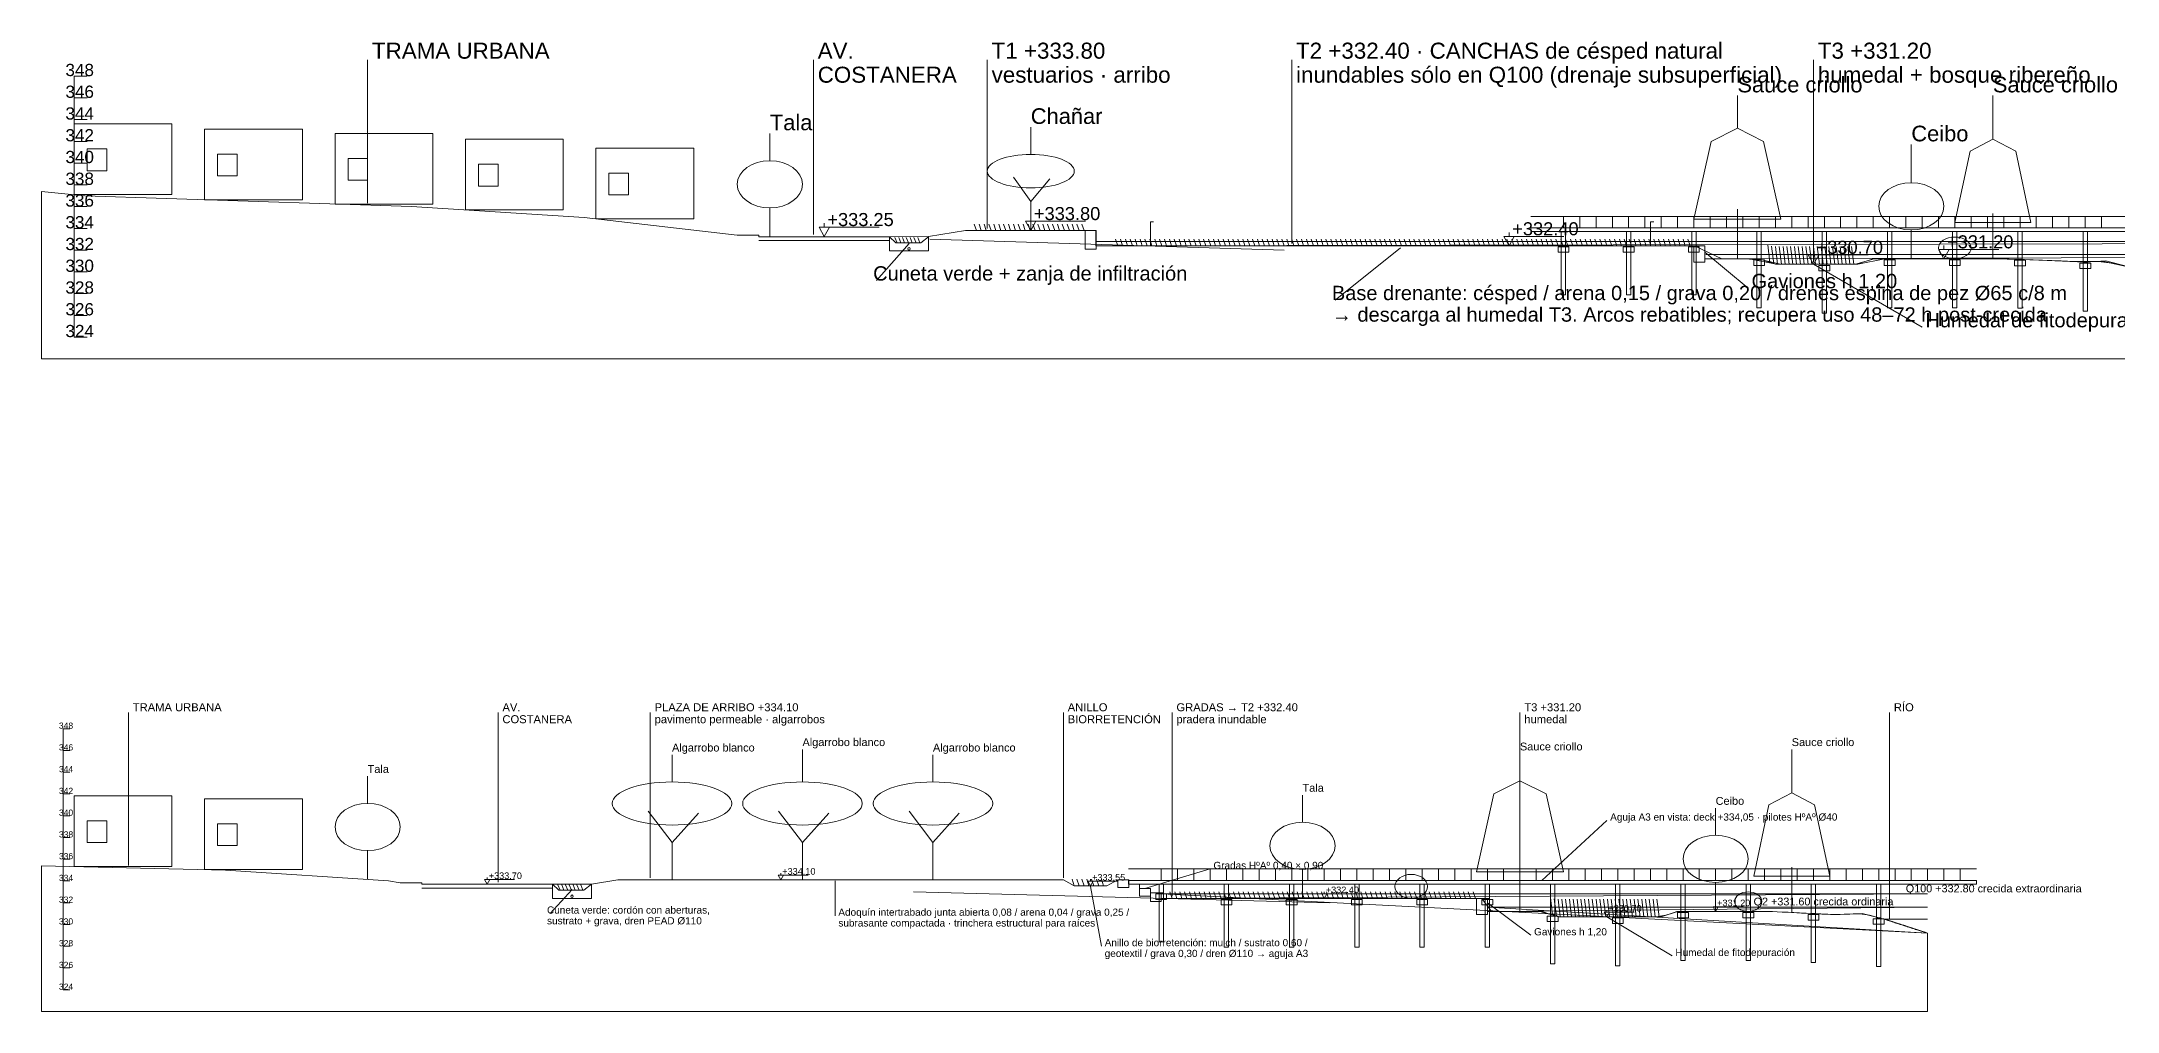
# Model space of a CAD drawing. Header units: metres. Extents: x -1097 to 1588, y -185 to 884.
# Drawn here: x 480 to 671, y -173 to -83.8 of the extents above; entities that cross this region are included whole.
import ezdxf

# ---------------------------------------------------------------- set-up
doc = ezdxf.new("R2010")
doc.units = ezdxf.units.M
for name, color, linetype, lineweight, plot in [('CORTE-AGUA', 5, 'Continuous', 0, False), ('CORTE-ESTRUCTURA', 30, 'Continuous', 0, False), ('CORTE-TERRENO', 7, 'Continuous', 0, False), ('CORTE-TERRENO_EXIST', 9, 'Continuous', 0, False), ('CORTE-TEXTO', 7, 'Continuous', 0, False), ('CORTE-VEGETACION', 3, 'Continuous', 0, False), ('COTAS', 7, 'Continuous', 0, False), ('SUDS-CUNETA_VERDE', 3, 'Continuous', 0, False), ('SUDS-PASARELA', 30, 'Continuous', 0, False), ('TERRAZAS-GAVIONES', 8, 'Continuous', 0, False)]:
    doc.layers.add(name, color=color, linetype=linetype, lineweight=lineweight, plot=plot)
doc.styles.add('ARIAL', font='arial.ttf')

msp = doc.modelspace()

# ---------------------------------------------------------------- linework, layer by layer
at = {"layer": 'CORTE-AGUA'}
for points in [[(672.07, -104.56), (669.57, -104.02), (667.07, -104.06), (664.57, -103.95), (662.07, -103.85), (659.57, -103.8), (657.07, -103.8), (654.57, -103.8), (652.07, -103.8), (649.57, -103.8), (647.07, -104.28), (644.57, -104.3), (642.07, -104.3), (639.57, -104.3), (637.07, -103.8), (634.57, -103.8), (632.07, -102.6), (629.57, -102.6), (627.07, -102.6), (624.57, -102.6), (622.07, -102.6), (619.57, -102.6), (617.07, -102.6), (614.57, -102.6), (612.06, -102.6), (609.56, -102.6), (607.06, -102.6), (604.56, -102.6), (602.06, -102.6), (599.56, -102.6), (597.06, -102.6), (594.56, -102.6), (592.06, -102.6), (589.56, -102.6), (587.06, -102.6), (584.56, -102.6), (582.06, -102.6), (579.56, -102.6), (774.58, -102.2), (577.06, -102.2), (577.06, -102.2), (774.58, -102.26)], [(577.06, -102.2), (774.58, -102.2)], [(672.66, -104.75), (670.94, -104.26), (669.22, -104.04), (667.5, -104.08), (665.78, -104), (664.06, -103.93), (662.34, -103.86), (660.62, -103.8), (658.9, -103.8), (657.18, -103.8), (655.46, -103.8), (653.74, -103.8), (652.02, -103.8), (650.3, -103.8), (648.58, -103.8), (646.86, -104.3), (645.14, -104.3), (643.42, -104.3), (641.7, -104.3), (639.98, -104.3), (638.26, -103.89), (636.54, -103.8), (634.82, -103.8), (768.98, -103.4), (633.1, -103.4), (633.1, -103.4), (768.98, -103.4)], [(633.1, -103.4), (768.98, -103.4)], [(583.07, -162.2), (653.49, -162.2)], [(613.02, -163.4), (653.49, -163.4)], [(649.58, -164.5), (653.49, -164.5)]]:
    msp.add_lwpolyline(points, dxfattribs=at)
for points in [[(583.07, -162.2), (653.49, -165.8), (652.6, -165.51), (651.71, -165.22), (650.82, -164.93), (649.92, -164.64), (649.03, -164.39), (648.14, -164.16), (647.25, -164.01), (646.36, -164.05), (645.47, -164.08), (644.58, -164.08), (643.69, -164.03), (642.79, -163.99), (641.9, -163.95), (641.01, -163.9), (640.12, -163.86), (639.23, -163.81), (638.34, -163.8), (637.45, -163.8), (636.55, -163.8), (635.66, -163.8), (634.77, -163.8), (633.88, -163.8), (632.99, -163.8), (632.1, -163.8), (631.21, -163.8), (630.32, -163.86), (629.42, -164.16), (628.53, -164.3), (627.64, -164.3), (626.75, -164.3), (625.86, -164.3), (624.97, -164.3), (624.08, -164.3), (623.18, -164.3), (622.29, -164.3), (621.4, -164.3), (620.51, -164.3), (619.62, -164.3), (618.73, -164.04), (617.84, -163.8), (616.94, -163.8), (616.05, -163.8), (615.16, -163.8), (614.27, -163.8), (613.38, -163.8), (612.49, -162.6), (611.6, -162.6), (610.71, -162.6), (609.81, -162.6), (608.92, -162.6), (608.03, -162.6), (607.14, -162.6), (606.25, -162.6), (605.36, -162.6), (604.47, -162.6), (603.57, -162.6), (602.68, -162.6), (601.79, -162.6), (600.9, -162.6), (600.01, -162.6), (599.12, -162.6), (598.23, -162.6), (597.34, -162.6), (596.44, -162.6), (595.55, -162.6), (594.66, -162.6), (593.77, -162.6), (592.88, -162.6), (591.99, -162.6), (591.1, -162.6), (590.2, -162.6), (589.31, -162.6), (588.42, -162.6), (587.53, -162.6), (586.64, -162.6), (585.75, -162.6), (584.86, -162.6), (583.97, -162.6), (653.49, -162.2), (583.07, -162.2)], [(613.02, -163.4), (653.49, -165.8), (652.98, -165.63), (652.47, -165.47), (651.95, -165.3), (651.44, -165.13), (650.93, -164.97), (650.42, -164.8), (649.9, -164.63), (649.39, -164.48), (648.88, -164.35), (648.37, -164.22), (647.85, -164.09), (647.34, -164.01), (646.83, -164.03), (646.32, -164.05), (645.81, -164.07), (645.29, -164.09), (644.78, -164.09), (644.27, -164.06), (643.76, -164.04), (643.24, -164.01), (642.73, -163.99), (642.22, -163.96), (641.71, -163.94), (641.2, -163.91), (640.68, -163.88), (640.17, -163.86), (639.66, -163.83), (639.15, -163.81), (638.63, -163.8), (638.12, -163.8), (637.61, -163.8), (637.1, -163.8), (636.58, -163.8), (636.07, -163.8), (635.56, -163.8), (635.05, -163.8), (634.54, -163.8), (634.02, -163.8), (633.51, -163.8), (633, -163.8), (632.49, -163.8), (631.97, -163.8), (631.46, -163.8), (630.95, -163.8), (630.44, -163.82), (629.93, -163.99), (629.41, -164.16), (628.9, -164.3), (628.39, -164.3), (627.88, -164.3), (627.36, -164.3), (626.85, -164.3), (626.34, -164.3), (625.83, -164.3), (625.31, -164.3), (624.8, -164.3), (624.29, -164.3), (623.78, -164.3), (623.27, -164.3), (622.75, -164.3), (622.24, -164.3), (621.73, -164.3), (621.22, -164.3), (620.7, -164.3), (620.19, -164.3), (619.68, -164.3), (619.17, -164.19), (618.65, -164.02), (618.14, -163.85), (617.63, -163.8), (617.12, -163.8), (616.61, -163.8), (616.09, -163.8), (615.58, -163.8), (615.07, -163.8), (614.56, -163.8), (614.04, -163.8), (613.53, -163.8), (653.49, -163.4), (613.02, -163.4)], [(649.58, -164.5), (653.49, -165.8), (653.44, -165.78), (653.39, -165.77), (653.34, -165.75), (653.29, -165.74), (653.24, -165.72), (653.19, -165.7), (653.14, -165.69), (653.09, -165.67), (653.04, -165.66), (653, -165.64), (652.95, -165.62), (652.9, -165.61), (652.85, -165.59), (652.8, -165.58), (652.75, -165.56), (652.7, -165.54), (652.65, -165.53), (652.6, -165.51), (652.55, -165.49), (652.5, -165.48), (652.45, -165.46), (652.4, -165.45), (652.35, -165.43), (652.3, -165.41), (652.25, -165.4), (652.2, -165.38), (652.15, -165.37), (652.11, -165.35), (652.06, -165.33), (652.01, -165.32), (651.96, -165.3), (651.91, -165.29), (651.86, -165.27), (651.81, -165.25), (651.76, -165.24), (651.71, -165.22), (651.66, -165.21), (651.61, -165.19), (651.56, -165.17), (651.51, -165.16), (651.46, -165.14), (651.41, -165.13), (651.36, -165.11), (651.31, -165.09), (651.27, -165.08), (651.22, -165.06), (651.17, -165.04), (651.12, -165.03), (651.07, -165.01), (651.02, -165), (650.97, -164.98), (650.92, -164.96), (650.87, -164.95), (650.82, -164.93), (650.77, -164.92), (650.72, -164.9), (650.67, -164.88), (650.62, -164.87), (650.57, -164.85), (650.52, -164.84), (650.47, -164.82), (650.42, -164.8), (650.38, -164.79), (650.33, -164.77), (650.28, -164.76), (650.23, -164.74), (650.18, -164.72), (650.13, -164.71), (650.08, -164.69), (650.03, -164.68), (649.98, -164.66), (649.93, -164.64), (649.88, -164.63), (649.83, -164.61), (649.78, -164.59), (649.73, -164.58), (649.68, -164.56), (649.63, -164.55), (653.49, -164.5), (649.58, -164.5)]]:
    msp.add_lwpolyline(points, close=True, dxfattribs=at)
at = {"layer": 'CORTE-ESTRUCTURA'}
for points in [[(483, -97.9), (483, -91.4), (492, -91.4), (492, -97.9)], [(495, -98.37), (495, -91.87), (504, -91.87), (504, -98.37)], [(507, -98.77), (507, -92.27), (516, -92.27), (516, -98.77)], [(519, -99.31), (519, -92.81), (528, -92.81), (528, -99.31)], [(484.2, -95.7), (486, -95.7), (486, -93.7), (484.2, -93.7)], [(496.2, -96.17), (498, -96.17), (498, -94.17), (496.2, -94.17)], [(508.2, -96.57), (510, -96.57), (510, -94.57), (508.2, -94.57)], [(520.2, -97.11), (522, -97.11), (522, -95.11), (520.2, -95.11)], [(531, -100.12), (531, -93.62), (540, -93.62), (540, -100.12)], [(532.2, -97.92), (534, -97.92), (534, -95.92), (532.2, -95.92)], [(619.5, -102.7), (620.5, -102.7), (620.5, -103.2), (619.5, -103.2)], [(619.8, -101.3), (620.2, -101.3), (620.2, -102.6), (619.8, -102.6)], [(625.5, -102.7), (626.5, -102.7), (626.5, -103.2), (625.5, -103.2)], [(625.8, -101.3), (626.2, -101.3), (626.2, -102.6), (625.8, -102.6)], [(631.5, -102.7), (632.5, -102.7), (632.5, -103.2), (631.5, -103.2)], [(631.8, -101.3), (632.2, -101.3), (632.2, -102.6), (631.8, -102.6)], [(637.8, -101.3), (638.2, -101.3), (638.2, -103.8), (637.8, -103.8)], [(643.8, -101.3), (644.2, -101.3), (644.2, -104.3), (643.8, -104.3)], [(649.8, -101.3), (650.2, -101.3), (650.2, -103.8), (649.8, -103.8)], [(655.8, -101.3), (656.2, -101.3), (656.2, -103.8), (655.8, -103.8)], [(661.8, -101.3), (662.2, -101.3), (662.2, -103.84), (661.8, -103.84)], [(667.8, -101.3), (668.2, -101.3), (668.2, -104.1), (667.8, -104.1)], [(637.5, -103.9), (638.5, -103.9), (638.5, -104.4), (637.5, -104.4)], [(643.5, -104.4), (644.5, -104.4), (644.5, -104.9), (643.5, -104.9)], [(649.5, -103.9), (650.5, -103.9), (650.5, -104.4), (649.5, -104.4)], [(655.5, -103.9), (656.5, -103.9), (656.5, -104.4), (655.5, -104.4)], [(661.5, -103.94), (662.5, -103.94), (662.5, -104.44), (661.5, -104.44)], [(667.5, -104.2), (668.5, -104.2), (668.5, -104.7), (667.5, -104.7)], [(483, -159.67), (483, -153.17), (492, -153.17), (492, -159.67)], [(495, -159.95), (495, -153.45), (504, -153.45), (504, -159.95)], [(484.2, -157.47), (486, -157.47), (486, -155.47), (484.2, -155.47)], [(496.2, -157.75), (498, -157.75), (498, -155.75), (496.2, -155.75)], [(582.5, -162.2), (583.5, -162.2), (583.5, -162.7), (582.5, -162.7)], [(582.8, -161.3), (583.2, -161.3), (583.2, -162.1), (582.8, -162.1)], [(588.8, -161.3), (589.2, -161.3), (589.2, -162.6), (588.8, -162.6)], [(594.8, -161.3), (595.2, -161.3), (595.2, -162.6), (594.8, -162.6)], [(600.8, -161.3), (601.2, -161.3), (601.2, -162.6), (600.8, -162.6)], [(606.8, -161.3), (607.2, -161.3), (607.2, -162.6), (606.8, -162.6)], [(612.8, -161.3), (613.2, -161.3), (613.2, -162.6), (612.8, -162.6)], [(618.8, -161.3), (619.2, -161.3), (619.2, -164.13), (618.8, -164.13)], [(624.8, -161.3), (625.2, -161.3), (625.2, -164.3), (624.8, -164.3)], [(630.8, -161.3), (631.2, -161.3), (631.2, -163.8), (630.8, -163.8)], [(636.8, -161.3), (637.2, -161.3), (637.2, -163.8), (636.8, -163.8)], [(642.8, -161.3), (643.2, -161.3), (643.2, -164), (642.8, -164)], [(648.8, -161.3), (649.2, -161.3), (649.2, -164.38), (648.8, -164.38)], [(588.5, -162.7), (589.5, -162.7), (589.5, -163.2), (588.5, -163.2)], [(594.5, -162.7), (595.5, -162.7), (595.5, -163.2), (594.5, -163.2)], [(600.5, -162.7), (601.5, -162.7), (601.5, -163.2), (600.5, -163.2)], [(606.5, -162.7), (607.5, -162.7), (607.5, -163.2), (606.5, -163.2)], [(612.5, -162.7), (613.5, -162.7), (613.5, -163.2), (612.5, -163.2)], [(630.5, -163.9), (631.5, -163.9), (631.5, -164.4), (630.5, -164.4)], [(636.5, -163.9), (637.5, -163.9), (637.5, -164.4), (636.5, -164.4)], [(642.5, -164.1), (643.5, -164.1), (643.5, -164.6), (642.5, -164.6)], [(618.5, -164.23), (619.5, -164.23), (619.5, -164.73), (618.5, -164.73)], [(624.5, -164.4), (625.5, -164.4), (625.5, -164.9), (624.5, -164.9)], [(648.5, -164.48), (649.5, -164.48), (649.5, -164.98), (648.5, -164.98)]]:
    msp.add_lwpolyline(points, close=True, dxfattribs=at)
for points in [[(582, -102.6), (582, -100.4), (582.3, -100.4)], [(628, -102.6), (628, -100.4), (628.3, -100.4)], [(546, -102.13), (558, -102.13)], [(619.8, -102.6), (619.8, -107.1), (620.2, -107.1), (620.2, -102.6)], [(625.8, -102.6), (625.8, -107.1), (626.2, -107.1), (626.2, -102.6)], [(631.8, -102.6), (631.8, -107.1), (632.2, -107.1), (632.2, -102.6)], [(637.8, -103.8), (637.8, -108.3), (638.2, -108.3), (638.2, -103.8)], [(643.8, -104.3), (643.8, -108.8), (644.2, -108.8), (644.2, -104.3)], [(649.8, -103.8), (649.8, -108.3), (650.2, -108.3), (650.2, -103.8)], [(655.8, -103.8), (655.8, -108.3), (656.2, -108.3), (656.2, -103.8)], [(661.8, -103.84), (661.8, -108.34), (662.2, -108.34), (662.2, -103.84)], [(667.8, -104.1), (667.8, -108.6), (668.2, -108.6), (668.2, -104.1)], [(515, -161.66), (527, -161.66)], [(582.8, -162.1), (582.8, -166.6), (583.2, -166.6), (583.2, -162.1)], [(588.8, -162.6), (588.8, -167.1), (589.2, -167.1), (589.2, -162.6)], [(594.8, -162.6), (594.8, -167.1), (595.2, -167.1), (595.2, -162.6)], [(600.8, -162.6), (600.8, -167.1), (601.2, -167.1), (601.2, -162.6)], [(606.8, -162.6), (606.8, -167.1), (607.2, -167.1), (607.2, -162.6)], [(612.8, -162.6), (612.8, -167.1), (613.2, -167.1), (613.2, -162.6)], [(618.8, -164.13), (618.8, -168.63), (619.2, -168.63), (619.2, -164.13)], [(630.8, -163.8), (630.8, -168.3), (631.2, -168.3), (631.2, -163.8)], [(636.8, -163.8), (636.8, -168.3), (637.2, -168.3), (637.2, -163.8)], [(642.8, -164), (642.8, -168.5), (643.2, -168.5), (643.2, -164)], [(624.8, -164.3), (624.8, -168.8), (625.2, -168.8), (625.2, -164.3)], [(648.8, -164.38), (648.8, -168.88), (649.2, -168.88), (649.2, -164.38)]]:
    msp.add_lwpolyline(points, dxfattribs=at)
at = {"layer": 'CORTE-TERRENO'}
for points in [[(800, -113), (480, -113), (480, -97.6), (483.98, -98), (514.02, -99), (529.93, -100), (544, -101.63), (546, -101.63), (546, -101.78), (558, -101.78), (561.6, -101.75), (565, -101.2), (577, -101.2), (577, -102.6), (633, -102.6), (633, -103.8), (638, -103.8), (639.5, -104.3), (647, -104.3), (648.5, -103.8), (661, -103.8), (668, -104.1), (669.89, -104), (671.89, -104.5)], [(480, -97.6), (483.98, -98), (514.02, -99), (529.93, -100), (544, -101.63), (546, -101.63), (546, -101.78), (558, -101.78), (561.6, -101.75), (565, -101.2), (577, -101.2), (577, -102.6), (633, -102.6), (633, -103.8), (638, -103.8), (639.5, -104.3), (647, -104.3), (648.5, -103.8), (661, -103.8), (668, -104.1), (669.89, -104), (671.89, -104.5)], [(480, -159.6), (496.92, -160), (511.93, -161), (513, -161.16), (515, -161.16), (515, -161.31), (527, -161.31), (530.6, -161.3), (533, -160.9), (574, -160.9), (575, -161.45), (578, -161.45), (579, -160.9), (580, -160.9), (580, -161.3), (581, -161.3), (581, -161.7), (582, -161.7), (582, -162.1), (583, -162.1), (583, -162.6), (613, -162.6), (613, -163.8), (618, -163.8), (619.5, -164.3), (629, -164.3), (630.5, -163.8), (639, -163.8), (645, -164.1), (647.49, -164), (649.49, -164.5), (653.49, -165.8)]]:
    msp.add_lwpolyline(points, dxfattribs=at)
msp.add_lwpolyline([(480, -159.6), (496.92, -160), (511.93, -161), (513, -161.16), (515, -161.16), (515, -161.31), (527, -161.31), (530.6, -161.3), (533, -160.9), (574, -160.9), (575, -161.45), (578, -161.45), (579, -160.9), (580, -160.9), (580, -161.3), (581, -161.3), (581, -161.7), (582, -161.7), (582, -162.1), (583, -162.1), (583, -162.6), (613, -162.6), (613, -163.8), (618, -163.8), (619.5, -164.3), (629, -164.3), (630.5, -163.8), (639, -163.8), (645, -164.1), (647.49, -164), (649.49, -164.5), (653.49, -165.8), (653.49, -173), (480, -173)], close=True, dxfattribs=at)
at = {"layer": 'CORTE-TERRENO_EXIST'}
for points in [[(561.73, -102), (594.32, -103)], [(560.2, -162), (598.47, -163)]]:
    msp.add_lwpolyline(points, dxfattribs=at)
at = {"layer": 'CORTE-TEXTO'}
for points in [[(510, -98.67), (510, -85.5)], [(551, -101.58), (551, -85.5)], [(567, -101), (567, -85.5)], [(595, -102.4), (595, -85.5)], [(643, -104.1), (643, -85.5)], [(483, -87), (484.2, -87)], [(483, -111), (483, -87)], [(483, -89), (484.2, -89)], [(483, -91), (484.2, -91)], [(483, -93), (484.2, -93)], [(483, -95), (484.2, -95)], [(483, -97), (484.2, -97)], [(483, -99), (484.2, -99)], [(483, -101), (484.2, -101)], [(483, -103), (484.2, -103)], [(559.8, -102.4), (556.8, -105.8)], [(605, -102.8), (599, -107.6)], [(483, -105), (484.2, -105)], [(633, -103.2), (637, -106.5)], [(643, -104.3), (653, -110.1)], [(483, -107), (484.2, -107)], [(483, -109), (484.2, -109)], [(483, -111), (484.2, -111)], [(482, -147), (482.6, -147)], [(482, -171), (482, -147)], [(488, -159.59), (488, -145.5)], [(522, -161.11), (522, -145.5)], [(536, -160.7), (536, -145.5)], [(574, -160.7), (574, -145.5)], [(584, -162.4), (584, -145.5)], [(616, -163.6), (616, -145.5)], [(650, -164.47), (650, -145.5)], [(482, -149), (482.6, -149)], [(482, -151), (482.6, -151)], [(482, -153), (482.6, -153)], [(482, -155), (482.6, -155)], [(618, -160.95), (624, -155.45)], [(482, -157), (482.6, -157)], [(482, -159), (482.6, -159)], [(581.5, -161.7), (587.5, -159.9)], [(482, -161), (482.6, -161)], [(528.8, -161.8), (526.8, -164)], [(553, -161), (553, -164.2)], [(576.5, -161.5), (577.5, -167)], [(482, -163), (482.6, -163)], [(613, -163), (617, -166)], [(482, -165), (482.6, -165)], [(624, -164.3), (630, -167.9)], [(482, -167), (482.6, -167)], [(482, -169), (482.6, -169)], [(482, -171), (482.6, -171)]]:
    msp.add_lwpolyline(points, dxfattribs=at)
at = {"layer": 'CORTE-VEGETACION'}
for points in [[(636, -91.8), (636, -88.8)], [(659.5, -92.8), (659.5, -88.8)], [(547, -94.78), (547, -92.28)], [(571, -94.2), (571, -91.7)], [(652, -96.8), (652, -93.3)], [(571, -98.54), (569.4, -96.3)], [(571, -98.54), (572.76, -96.44)], [(547, -101.78), (547, -99.12)], [(571, -101.2), (571, -98.54)], [(636, -103.8), (636, -99.24)], [(566, -101.2), (565.8, -100.6)], [(566.45, -101.2), (566.25, -100.6)], [(566.9, -101.2), (566.7, -100.6)], [(567.35, -101.2), (567.15, -100.6)], [(567.8, -101.2), (567.6, -100.6)], [(568.25, -101.2), (568.05, -100.6)], [(568.7, -101.2), (568.5, -100.6)], [(569.15, -101.2), (568.95, -100.6)], [(569.6, -101.2), (569.4, -100.6)], [(570.05, -101.2), (569.85, -100.6)], [(570.5, -101.2), (570.3, -100.6)], [(570.95, -101.2), (570.75, -100.6)], [(571.4, -101.2), (571.2, -100.6)], [(571.85, -101.2), (571.65, -100.6)], [(572.3, -101.2), (572.1, -100.6)], [(572.75, -101.2), (572.55, -100.6)], [(573.2, -101.2), (573, -100.6)], [(573.65, -101.2), (573.45, -100.6)], [(574.1, -101.2), (573.9, -100.6)], [(574.55, -101.2), (574.35, -100.6)], [(575, -101.2), (574.8, -100.6)], [(575.45, -101.2), (575.25, -100.6)], [(575.9, -101.2), (575.7, -100.6)], [(652, -103.8), (652, -101.14)], [(659.5, -103.8), (659.5, -99.62)], [(558.7, -102.33), (558.5, -101.83)], [(559.05, -102.33), (558.85, -101.83)], [(559.4, -102.33), (559.2, -101.83)], [(559.75, -102.33), (559.55, -101.83)], [(560.1, -102.33), (559.9, -101.83)], [(560.45, -102.33), (560.25, -101.83)], [(560.8, -102.33), (560.6, -101.83)], [(579, -102.6), (578.8, -102)], [(579.45, -102.6), (579.25, -102)], [(579.9, -102.6), (579.7, -102)], [(580.35, -102.6), (580.15, -102)], [(580.8, -102.6), (580.6, -102)], [(581.25, -102.6), (581.05, -102)], [(581.7, -102.6), (581.5, -102)], [(582.15, -102.6), (581.95, -102)], [(582.6, -102.6), (582.4, -102)], [(583.05, -102.6), (582.85, -102)], [(583.5, -102.6), (583.3, -102)], [(583.95, -102.6), (583.75, -102)], [(584.4, -102.6), (584.2, -102)], [(584.85, -102.6), (584.65, -102)], [(585.3, -102.6), (585.1, -102)], [(585.75, -102.6), (585.55, -102)], [(586.2, -102.6), (586, -102)], [(586.65, -102.6), (586.45, -102)], [(587.1, -102.6), (586.9, -102)], [(587.55, -102.6), (587.35, -102)], [(588, -102.6), (587.8, -102)], [(588.45, -102.6), (588.25, -102)], [(588.9, -102.6), (588.7, -102)], [(589.35, -102.6), (589.15, -102)], [(589.8, -102.6), (589.6, -102)], [(590.25, -102.6), (590.05, -102)], [(590.7, -102.6), (590.5, -102)], [(591.15, -102.6), (590.95, -102)], [(591.6, -102.6), (591.4, -102)], [(592.05, -102.6), (591.85, -102)], [(592.5, -102.6), (592.3, -102)], [(592.95, -102.6), (592.75, -102)], [(593.4, -102.6), (593.2, -102)], [(593.85, -102.6), (593.65, -102)], [(594.3, -102.6), (594.1, -102)], [(594.75, -102.6), (594.55, -102)], [(595.2, -102.6), (595, -102)], [(595.65, -102.6), (595.45, -102)], [(596.1, -102.6), (595.9, -102)], [(596.55, -102.6), (596.35, -102)], [(597, -102.6), (596.8, -102)], [(597.45, -102.6), (597.25, -102)], [(597.9, -102.6), (597.7, -102)], [(598.35, -102.6), (598.15, -102)], [(598.8, -102.6), (598.6, -102)], [(599.25, -102.6), (599.05, -102)], [(599.7, -102.6), (599.5, -102)], [(600.15, -102.6), (599.95, -102)], [(600.6, -102.6), (600.4, -102)], [(601.05, -102.6), (600.85, -102)], [(601.5, -102.6), (601.3, -102)], [(601.95, -102.6), (601.75, -102)], [(602.4, -102.6), (602.2, -102)], [(602.85, -102.6), (602.65, -102)], [(603.3, -102.6), (603.1, -102)], [(603.75, -102.6), (603.55, -102)], [(604.2, -102.6), (604, -102)], [(604.65, -102.6), (604.45, -102)], [(605.1, -102.6), (604.9, -102)], [(605.55, -102.6), (605.35, -102)], [(606, -102.6), (605.8, -102)], [(606.45, -102.6), (606.25, -102)], [(606.9, -102.6), (606.7, -102)], [(607.35, -102.6), (607.15, -102)], [(607.8, -102.6), (607.6, -102)], [(608.25, -102.6), (608.05, -102)], [(608.7, -102.6), (608.5, -102)], [(609.15, -102.6), (608.95, -102)], [(609.6, -102.6), (609.4, -102)], [(610.05, -102.6), (609.85, -102)], [(610.5, -102.6), (610.3, -102)], [(610.95, -102.6), (610.75, -102)], [(611.4, -102.6), (611.2, -102)], [(611.85, -102.6), (611.65, -102)], [(612.3, -102.6), (612.1, -102)], [(612.75, -102.6), (612.55, -102)], [(613.2, -102.6), (613, -102)], [(613.65, -102.6), (613.45, -102)], [(614.1, -102.6), (613.9, -102)], [(614.55, -102.6), (614.35, -102)], [(615, -102.6), (614.8, -102)], [(615.45, -102.6), (615.25, -102)], [(615.9, -102.6), (615.7, -102)], [(616.35, -102.6), (616.15, -102)], [(616.8, -102.6), (616.6, -102)], [(617.25, -102.6), (617.05, -102)], [(617.7, -102.6), (617.5, -102)], [(618.15, -102.6), (617.95, -102)], [(618.6, -102.6), (618.4, -102)], [(619.05, -102.6), (618.85, -102)], [(619.5, -102.6), (619.3, -102)], [(619.95, -102.6), (619.75, -102)], [(620.4, -102.6), (620.2, -102)], [(620.85, -102.6), (620.65, -102)], [(621.3, -102.6), (621.1, -102)], [(621.75, -102.6), (621.55, -102)], [(622.2, -102.6), (622, -102)], [(622.65, -102.6), (622.45, -102)], [(623.1, -102.6), (622.9, -102)], [(623.55, -102.6), (623.35, -102)], [(624, -102.6), (623.8, -102)], [(624.45, -102.6), (624.25, -102)], [(624.9, -102.6), (624.7, -102)], [(625.35, -102.6), (625.15, -102)], [(625.8, -102.6), (625.6, -102)], [(626.25, -102.6), (626.05, -102)], [(626.7, -102.6), (626.5, -102)], [(627.15, -102.6), (626.95, -102)], [(627.6, -102.6), (627.4, -102)], [(628.05, -102.6), (627.85, -102)], [(628.5, -102.6), (628.3, -102)], [(628.95, -102.6), (628.75, -102)], [(629.4, -102.6), (629.2, -102)], [(629.85, -102.6), (629.65, -102)], [(630.3, -102.6), (630.1, -102)], [(630.75, -102.6), (630.55, -102)], [(631.2, -102.6), (631, -102)], [(631.65, -102.6), (631.45, -102)], [(639, -104.13), (638.8, -102.51)], [(639.35, -104.25), (639.15, -102.63)], [(639.7, -104.3), (639.5, -102.68)], [(640.05, -104.3), (639.85, -102.68)], [(640.4, -104.3), (640.2, -102.68)], [(640.75, -104.3), (640.55, -102.68)], [(641.1, -104.3), (640.9, -102.68)], [(641.45, -104.3), (641.25, -102.68)], [(641.8, -104.3), (641.6, -102.68)], [(642.15, -104.3), (641.95, -102.68)], [(642.5, -104.3), (642.3, -102.68)], [(642.85, -104.3), (642.65, -102.68)], [(643.2, -104.3), (643, -102.68)], [(643.55, -104.3), (643.35, -102.68)], [(643.9, -104.3), (643.7, -102.68)], [(644.25, -104.3), (644.05, -102.68)], [(644.6, -104.3), (644.4, -102.68)], [(644.95, -104.3), (644.75, -102.68)], [(645.3, -104.3), (645.1, -102.68)], [(645.65, -104.3), (645.45, -102.68)], [(646, -104.3), (645.8, -102.68)], [(646.35, -104.3), (646.15, -102.68)], [(646.7, -104.3), (646.5, -102.68)], [(550, -151.9), (550, -148.9)], [(641, -152.9), (641, -148.9)], [(538, -151.9), (538, -149.4)], [(562, -151.9), (562, -149.4)], [(616, -151.8), (616, -149.3)], [(510, -153.87), (510, -151.37)], [(538, -157.48), (535.8, -154.6)], [(550, -157.48), (547.8, -154.6)], [(562, -157.48), (559.8, -154.6)], [(596, -155.6), (596, -153.1)], [(634, -156.8), (634, -154.3)], [(538, -157.48), (540.42, -154.78)], [(550, -157.48), (552.42, -154.78)], [(562, -157.48), (564.42, -154.78)], [(510, -160.87), (510, -158.21)], [(538, -160.9), (538, -157.48)], [(550, -160.9), (550, -157.48)], [(562, -160.9), (562, -157.48)], [(596, -162.6), (596, -159.94)], [(616, -163.8), (616, -159.24)], [(641, -163.9), (641, -159.72)], [(527.7, -161.86), (527.5, -161.36)], [(528.05, -161.86), (527.85, -161.36)], [(528.4, -161.86), (528.2, -161.36)], [(528.75, -161.86), (528.55, -161.36)], [(529.1, -161.86), (528.9, -161.36)], [(529.45, -161.86), (529.25, -161.36)], [(529.8, -161.86), (529.6, -161.36)], [(575, -161.45), (574.8, -160.85)], [(575.45, -161.45), (575.25, -160.85)], [(575.9, -161.45), (575.7, -160.85)], [(576.35, -161.45), (576.15, -160.85)], [(576.8, -161.45), (576.6, -160.85)], [(577.25, -161.45), (577.05, -160.85)], [(577.7, -161.45), (577.5, -160.85)], [(584, -162.6), (583.8, -162)], [(584.45, -162.6), (584.25, -162)], [(584.9, -162.6), (584.7, -162)], [(585.35, -162.6), (585.15, -162)], [(585.8, -162.6), (585.6, -162)], [(586.25, -162.6), (586.05, -162)], [(586.7, -162.6), (586.5, -162)], [(587.15, -162.6), (586.95, -162)], [(587.6, -162.6), (587.4, -162)], [(588.05, -162.6), (587.85, -162)], [(588.5, -162.6), (588.3, -162)], [(588.95, -162.6), (588.75, -162)], [(589.4, -162.6), (589.2, -162)], [(589.85, -162.6), (589.65, -162)], [(590.3, -162.6), (590.1, -162)], [(590.75, -162.6), (590.55, -162)], [(591.2, -162.6), (591, -162)], [(591.65, -162.6), (591.45, -162)], [(592.1, -162.6), (591.9, -162)], [(592.55, -162.6), (592.35, -162)], [(593, -162.6), (592.8, -162)], [(593.45, -162.6), (593.25, -162)], [(593.9, -162.6), (593.7, -162)], [(594.35, -162.6), (594.15, -162)], [(594.8, -162.6), (594.6, -162)], [(595.25, -162.6), (595.05, -162)], [(595.7, -162.6), (595.5, -162)], [(596.15, -162.6), (595.95, -162)], [(596.6, -162.6), (596.4, -162)], [(597.05, -162.6), (596.85, -162)], [(597.5, -162.6), (597.3, -162)], [(597.95, -162.6), (597.75, -162)], [(598.4, -162.6), (598.2, -162)], [(598.85, -162.6), (598.65, -162)], [(599.3, -162.6), (599.1, -162)], [(599.75, -162.6), (599.55, -162)], [(600.2, -162.6), (600, -162)], [(600.65, -162.6), (600.45, -162)], [(601.1, -162.6), (600.9, -162)], [(601.55, -162.6), (601.35, -162)], [(602, -162.6), (601.8, -162)], [(602.45, -162.6), (602.25, -162)], [(602.9, -162.6), (602.7, -162)], [(603.35, -162.6), (603.15, -162)], [(603.8, -162.6), (603.6, -162)], [(604.25, -162.6), (604.05, -162)], [(604.7, -162.6), (604.5, -162)], [(605.15, -162.6), (604.95, -162)], [(605.6, -162.6), (605.4, -162)], [(606.05, -162.6), (605.85, -162)], [(606.5, -162.6), (606.3, -162)], [(606.95, -162.6), (606.75, -162)], [(607.4, -162.6), (607.2, -162)], [(607.85, -162.6), (607.65, -162)], [(608.3, -162.6), (608.1, -162)], [(608.75, -162.6), (608.55, -162)], [(609.2, -162.6), (609, -162)], [(609.65, -162.6), (609.45, -162)], [(610.1, -162.6), (609.9, -162)], [(610.55, -162.6), (610.35, -162)], [(611, -162.6), (610.8, -162)], [(611.45, -162.6), (611.25, -162)], [(611.9, -162.6), (611.7, -162)], [(634, -163.8), (634, -161.14)], [(619, -164.13), (618.8, -162.51)], [(619.35, -164.25), (619.15, -162.63)], [(619.7, -164.3), (619.5, -162.68)], [(620.05, -164.3), (619.85, -162.68)], [(620.4, -164.3), (620.2, -162.68)], [(620.75, -164.3), (620.55, -162.68)], [(621.1, -164.3), (620.9, -162.68)], [(621.45, -164.3), (621.25, -162.68)], [(621.8, -164.3), (621.6, -162.68)], [(622.15, -164.3), (621.95, -162.68)], [(622.5, -164.3), (622.3, -162.68)], [(622.85, -164.3), (622.65, -162.68)], [(623.2, -164.3), (623, -162.68)], [(623.55, -164.3), (623.35, -162.68)], [(623.9, -164.3), (623.7, -162.68)], [(624.25, -164.3), (624.05, -162.68)], [(624.6, -164.3), (624.4, -162.68)], [(624.95, -164.3), (624.75, -162.68)], [(625.3, -164.3), (625.1, -162.68)], [(625.65, -164.3), (625.45, -162.68)], [(626, -164.3), (625.8, -162.68)], [(626.35, -164.3), (626.15, -162.68)], [(626.7, -164.3), (626.5, -162.68)], [(627.05, -164.3), (626.85, -162.68)], [(627.4, -164.3), (627.2, -162.68)], [(627.75, -164.3), (627.55, -162.68)], [(628.1, -164.3), (627.9, -162.68)], [(628.45, -164.3), (628.25, -162.68)], [(628.8, -164.3), (628.6, -162.68)]]:
    msp.add_lwpolyline(points, dxfattribs=at)
for points in [[(632, -100.15), (633.6, -93), (636, -91.8), (638.4, -93), (640, -100.15)], [(656, -100.46), (657.4, -93.9), (659.5, -92.8), (661.6, -93.9), (663, -100.46)], [(612, -160.15), (613.6, -153), (616, -151.8), (618.4, -153), (620, -160.15)], [(637.5, -160.56), (638.9, -154), (641, -152.9), (643.1, -154), (644.5, -160.56)]]:
    msp.add_lwpolyline(points, close=True, dxfattribs=at)
for centre, major_axis, ratio in [((547, -96.95), (3, 0), 0.723333), ((571, -95.74), (4, 0), 0.385), ((652, -98.97), (3, 0), 0.723333), ((656, -102.8), (1.5, 0), 0.666667), ((538, -153.88), (5.5, 0), 0.36), ((550, -153.88), (5.5, 0), 0.36), ((562, -153.88), (5.5, 0), 0.36), ((510, -156.04), (3, 0), 0.723333), ((596, -157.77), (3, 0), 0.723333), ((634, -158.97), (3, 0), 0.723333), ((606, -161.5), (1.5, 0), 0.733333), ((637, -162.9), (1.25, 0), 0.72)]:
    msp.add_ellipse(centre, major_axis=major_axis, ratio=ratio, dxfattribs=at)
at = {"layer": 'COTAS'}
for points in [[(551.52, -100.89), (552.48, -100.89), (552, -101.75)], [(570.52, -100.34), (571.48, -100.34), (571, -101.2)], [(614.52, -101.74), (615.48, -101.74), (615, -102.6)], [(654.52, -102.94), (655.48, -102.94), (655, -103.8)], [(642.52, -103.44), (643.48, -103.44), (643, -104.3)], [(520.76, -160.87), (521.24, -160.87), (521, -161.3)], [(547.76, -160.47), (548.24, -160.47), (548, -160.9)], [(576.26, -161.02), (576.74, -161.02), (576.5, -161.45)], [(597.76, -162.17), (598.24, -162.17), (598, -162.6)], [(623.76, -163.87), (624.24, -163.87), (624, -164.3)], [(633.76, -163.37), (634.24, -163.37), (634, -163.8)]]:
    msp.add_lwpolyline(points, close=True, dxfattribs=at)
for points in [[(552, -100.89), (552, -100.53)], [(552, -100.89), (557.04, -100.89)], [(571, -100.34), (571, -99.98)], [(571, -100.34), (576.04, -100.34)], [(615, -101.74), (615, -101.38)], [(615, -101.74), (620.04, -101.74)], [(643, -103.44), (643, -103.08)], [(655, -102.94), (655, -102.58)], [(655, -102.94), (660.04, -102.94)], [(643, -103.44), (648.04, -103.44)], [(548, -160.47), (548, -160.29)], [(521, -160.87), (521, -160.69)], [(521, -160.87), (523.52, -160.87)], [(548, -160.47), (550.52, -160.47)], [(576.5, -161.02), (576.5, -160.84)], [(576.5, -161.02), (579.02, -161.02)], [(598, -162.17), (598, -161.99)], [(598, -162.17), (600.52, -162.17)], [(624, -163.87), (624, -163.69)], [(624, -163.87), (626.52, -163.87)], [(634, -163.37), (634, -163.19)], [(634, -163.37), (636.52, -163.37)]]:
    msp.add_lwpolyline(points, dxfattribs=at)
at = {"layer": 'SUDS-CUNETA_VERDE'}
for points in [[(558, -101.78), (558.6, -102.33), (560.9, -102.33), (561.6, -101.78), (561.6, -103.08), (558, -103.08)], [(527, -161.31), (527.6, -161.86), (529.9, -161.86), (530.6, -161.31), (530.6, -162.61), (527, -162.61)]]:
    msp.add_lwpolyline(points, close=True, dxfattribs=at)
for points in [[(558, -101.78), (558.6, -102.33), (560.9, -102.33), (561.6, -101.78)], [(527, -161.31), (527.6, -161.86), (529.9, -161.86), (530.6, -161.31)]]:
    msp.add_lwpolyline(points, dxfattribs=at)
for centre in [(559.8, -102.88), (528.8, -162.41)]:
    msp.add_circle(centre, 0.12, dxfattribs=at)
at = {"layer": 'SUDS-PASARELA'}
for points in [[(617, -99.9), (693, -99.9)], [(620, -100.95), (620, -99.9)], [(621.5, -100.95), (621.5, -99.9)], [(623, -100.95), (623, -99.9)], [(624.5, -100.95), (624.5, -99.9)], [(626, -100.95), (626, -99.9)], [(627.5, -100.95), (627.5, -99.9)], [(629, -100.95), (629, -99.9)], [(630.5, -100.95), (630.5, -99.9)], [(632, -100.95), (632, -99.9)], [(633.5, -100.95), (633.5, -99.9)], [(635, -100.95), (635, -99.9)], [(636.5, -100.95), (636.5, -99.9)], [(638, -100.95), (638, -99.9)], [(639.5, -100.95), (639.5, -99.9)], [(641, -100.95), (641, -99.9)], [(642.5, -100.95), (642.5, -99.9)], [(644, -100.95), (644, -99.9)], [(645.5, -100.95), (645.5, -99.9)], [(647, -100.95), (647, -99.9)], [(648.5, -100.95), (648.5, -99.9)], [(650, -100.95), (650, -99.9)], [(651.5, -100.95), (651.5, -99.9)], [(653, -100.95), (653, -99.9)], [(654.5, -100.95), (654.5, -99.9)], [(656, -100.95), (656, -99.9)], [(657.5, -100.95), (657.5, -99.9)], [(659, -100.95), (659, -99.9)], [(660.5, -100.95), (660.5, -99.9)], [(662, -100.95), (662, -99.9)], [(663.5, -100.95), (663.5, -99.9)], [(665, -100.95), (665, -99.9)], [(666.5, -100.95), (666.5, -99.9)], [(668, -100.95), (668, -99.9)], [(669.5, -100.95), (669.5, -99.9)], [(580, -159.9), (658, -159.9)], [(583, -160.95), (583, -159.9)], [(584.5, -160.95), (584.5, -159.9)], [(586, -160.95), (586, -159.9)], [(587.5, -160.95), (587.5, -159.9)], [(589, -160.95), (589, -159.9)], [(590.5, -160.95), (590.5, -159.9)], [(592, -160.95), (592, -159.9)], [(593.5, -160.95), (593.5, -159.9)], [(595, -160.95), (595, -159.9)], [(596.5, -160.95), (596.5, -159.9)], [(598, -160.95), (598, -159.9)], [(599.5, -160.95), (599.5, -159.9)], [(601, -160.95), (601, -159.9)], [(602.5, -160.95), (602.5, -159.9)], [(604, -160.95), (604, -159.9)], [(605.5, -160.95), (605.5, -159.9)], [(607, -160.95), (607, -159.9)], [(608.5, -160.95), (608.5, -159.9)], [(610, -160.95), (610, -159.9)], [(611.5, -160.95), (611.5, -159.9)], [(613, -160.95), (613, -159.9)], [(614.5, -160.95), (614.5, -159.9)], [(616, -160.95), (616, -159.9)], [(617.5, -160.95), (617.5, -159.9)], [(619, -160.95), (619, -159.9)], [(620.5, -160.95), (620.5, -159.9)], [(622, -160.95), (622, -159.9)], [(623.5, -160.95), (623.5, -159.9)], [(625, -160.95), (625, -159.9)], [(626.5, -160.95), (626.5, -159.9)], [(628, -160.95), (628, -159.9)], [(629.5, -160.95), (629.5, -159.9)], [(631, -160.95), (631, -159.9)], [(632.5, -160.95), (632.5, -159.9)], [(634, -160.95), (634, -159.9)], [(635.5, -160.95), (635.5, -159.9)], [(637, -160.95), (637, -159.9)], [(638.5, -160.95), (638.5, -159.9)], [(640, -160.95), (640, -159.9)], [(641.5, -160.95), (641.5, -159.9)], [(643, -160.95), (643, -159.9)], [(644.5, -160.95), (644.5, -159.9)], [(646, -160.95), (646, -159.9)], [(647.5, -160.95), (647.5, -159.9)], [(649, -160.95), (649, -159.9)], [(650.5, -160.95), (650.5, -159.9)], [(652, -160.95), (652, -159.9)], [(653.5, -160.95), (653.5, -159.9)], [(655, -160.95), (655, -159.9)], [(656.5, -160.95), (656.5, -159.9)]]:
    msp.add_lwpolyline(points, dxfattribs=at)
for points in [[(617, -100.95), (693, -100.95), (693, -101.3), (617, -101.3)], [(580, -160.95), (658, -160.95), (658, -161.3), (580, -161.3)]]:
    msp.add_lwpolyline(points, close=True, dxfattribs=at)
at = {"layer": 'TERRAZAS-GAVIONES'}
for points in [[(576.01, -102.9), (577.01, -102.9), (577.01, -101.2), (576.01, -101.2)], [(632.01, -104.1), (633.01, -104.1), (633.01, -102.6), (632.01, -102.6)], [(579.01, -161.6), (580.01, -161.6), (580.01, -160.9), (579.01, -160.9)], [(581.01, -162.4), (582.01, -162.4), (582.01, -161.7), (581.01, -161.7)], [(582.01, -162.9), (583.01, -162.9), (583.01, -162.1), (582.01, -162.1)], [(612.01, -164.1), (613.01, -164.1), (613.01, -162.6), (612.01, -162.6)]]:
    msp.add_lwpolyline(points, close=True, dxfattribs=at)
for points in [[(576.01, -102.9), (577.01, -102.9), (577.01, -101.2), (576.01, -101.2), (576.01, -102.9)], [(632.01, -104.1), (633.01, -104.1), (633.01, -102.6), (632.01, -102.6), (632.01, -104.1)], [(579.01, -161.6), (580.01, -161.6), (580.01, -160.9), (579.01, -160.9), (579.01, -161.6)], [(581.01, -162.4), (582.01, -162.4), (582.01, -161.7), (581.01, -161.7), (581.01, -162.4)], [(582.01, -162.9), (583.01, -162.9), (583.01, -162.1), (582.01, -162.1), (582.01, -162.9)], [(612.01, -164.1), (613.01, -164.1), (613.01, -162.6), (612.01, -162.6), (612.01, -164.1)]]:
    msp.add_lwpolyline(points, dxfattribs=at)

# ---------------------------------------------------------------- texts
at = {"layer": 'CORTE-AGUA', "style": 'ARIAL'}
for s, p in [('Q100 +332.80 crecida extraordinaria', (651.49, -162.05)), ('Q2 +331.60 crecida ordinaria', (637.49, -163.25))]:
    msp.add_text(s, height=0.7125, dxfattribs=at).set_placement(p)
at = {"layer": 'CORTE-TEXTO', "style": 'ARIAL'}
for s, height, p in [('TRAMA URBANA', 1.4725, (510.4, -85.4)), ('AV.', 1.472, (551.4, -85.4)), ('T1 +333.80', 1.472, (567.4, -85.4)), ('T2 +332.40 · CANCHAS de césped natural', 1.4725, (595.4, -85.4)), ('T3 +331.20', 1.472, (643.4, -85.4)), ('348', 1.125, (482.2, -87)), ('COSTANERA', 1.472, (551.4, -87.61)), ('vestuarios · arribo', 1.4725, (567.4, -87.61)), ('inundables sólo en Q100 (drenaje subsuperficial)', 1.4725, (595.4, -87.61)), ('Sauce criollo', 1.44, (636, -88.5)), ('humedal + bosque ribereño', 1.4725, (643.4, -87.61)), ('Sauce criollo', 1.44, (659.5, -88.5)), ('346', 1.125, (482.2, -89)), ('344', 1.125, (482.2, -91)), ('Tala', 1.44, (547, -91.98)), ('Chañar', 1.44, (571, -91.4)), ('Ceibo', 1.44, (652, -93)), ('342', 1.125, (482.2, -93)), ('340', 1.125, (482.2, -95)), ('338', 1.125, (482.2, -97)), ('336', 1.125, (482.2, -99)), ('334', 1.125, (482.2, -101)), ('332', 1.125, (482.2, -103)), ('330', 1.125, (482.2, -105)), ('Cuneta verde + zanja de infiltración', 1.3175, (556.5, -105.8)), ('328', 1.125, (482.2, -107)), ('Base drenante: césped / arena 0,15 / grava 0,20 / drenes espina de pez Ø65 c/8 m', 1.3175, (598.7, -107.6)), ('Gaviones h 1,20', 1.3175, (637.3, -106.5)), ('326', 1.125, (482.2, -109)), ('→ descarga al humedal T3. Arcos rebatibles; recupera uso 48–72 h post-crecida', 1.3175, (598.7, -109.58)), ('Humedal de fitodepuración', 1.3175, (653.3, -110.1)), ('324', 1.125, (482.2, -111)), ('TRAMA URBANA', 0.7362, (488.4, -145.4)), ('AV.', 0.736, (522.4, -145.4)), ('PLAZA DE ARRIBO +334.10', 0.7362, (536.4, -145.4)), ('ANILLO', 0.736, (574.4, -145.4)), ('GRADAS → T2 +332.40', 0.7362, (584.4, -145.4)), ('T3 +331.20', 0.736, (616.4, -145.4)), ('RÍO', 0.736, (650.4, -145.4)), ('348', 0.562, (481.6, -147)), ('COSTANERA', 0.736, (522.4, -146.5)), ('pavimento permeable · algarrobos', 0.7362, (536.4, -146.5)), ('BIORRETENCIÓN', 0.7362, (574.4, -146.5)), ('pradera inundable', 0.7362, (584.4, -146.5)), ('humedal', 0.736, (616.4, -146.5)), ('346', 0.562, (481.6, -149)), ('Algarrobo blanco', 0.72, (538, -149.1)), ('Algarrobo blanco', 0.72, (550, -148.6)), ('Algarrobo blanco', 0.72, (562, -149.1)), ('Sauce criollo', 0.72, (616, -149)), ('Sauce criollo', 0.72, (641, -148.6)), ('344', 0.562, (481.6, -151)), ('Tala', 0.72, (510, -151.07)), ('342', 0.562, (481.6, -153)), ('Tala', 0.72, (596, -152.8)), ('340', 0.562, (481.6, -155)), ('Ceibo', 0.72, (634, -154)), ('338', 0.562, (481.6, -157)), ('Aguja A3 en vista: deck +334,05 · pilotes HºAº Ø40', 0.6587, (624.3, -155.45)), ('336', 0.562, (481.6, -159)), ('Gradas HºAº 0,40 × 0,90', 0.6587, (587.8, -159.9)), ('334', 0.562, (481.6, -161)), ('332', 0.562, (481.6, -163)), ('Cuneta verde: cordón con aberturas,', 0.6587, (526.5, -164)), ('Adoquín intertrabado junta abierta 0,08 / arena 0,04 / grava 0,25 /', 0.6587, (553.3, -164.2)), ('330', 0.562, (481.6, -165)), ('sustrato + grava, dren PEAD Ø110', 0.6587, (526.5, -164.99)), ('subrasante compactada · trinchera estructural para raíces', 0.6587, (553.3, -165.19)), ('Gaviones h 1,20', 0.6587, (617.3, -166)), ('328', 0.562, (481.6, -167)), ('Anillo de biorretención: mulch / sustrato 0,60 /', 0.6587, (577.8, -167)), ('geotextil / grava 0,30 / dren Ø110 → aguja A3', 0.6587, (577.8, -167.99)), ('Humedal de fitodepuración', 0.6587, (630.3, -167.9)), ('326', 0.562, (481.6, -169)), ('324', 0.562, (481.6, -171))]:
    msp.add_text(s, height=height, dxfattribs=at).set_placement(p)
at = {"layer": 'COTAS', "style": 'ARIAL'}
for s, height, p in [('+333.80', 1.2, (571.29, -100.24)), ('+333.25', 1.2, (552.29, -100.79)), ('+332.40', 1.2, (615.29, -101.64)), ('+330.70', 1.2, (643.29, -103.34)), ('+331.20', 1.2, (655.29, -102.84)), ('+333.70', 0.6, (521.14, -160.82)), ('+334.10', 0.6, (548.14, -160.42)), ('+333.55', 0.6, (576.64, -160.97)), ('+332.40', 0.6, (598.14, -162.12)), ('+330.70', 0.6, (624.14, -163.82)), ('+331.20', 0.6, (634.14, -163.32))]:
    msp.add_text(s, height=height, dxfattribs=at).set_placement(p)

doc.saveas('drawing.dxf')
